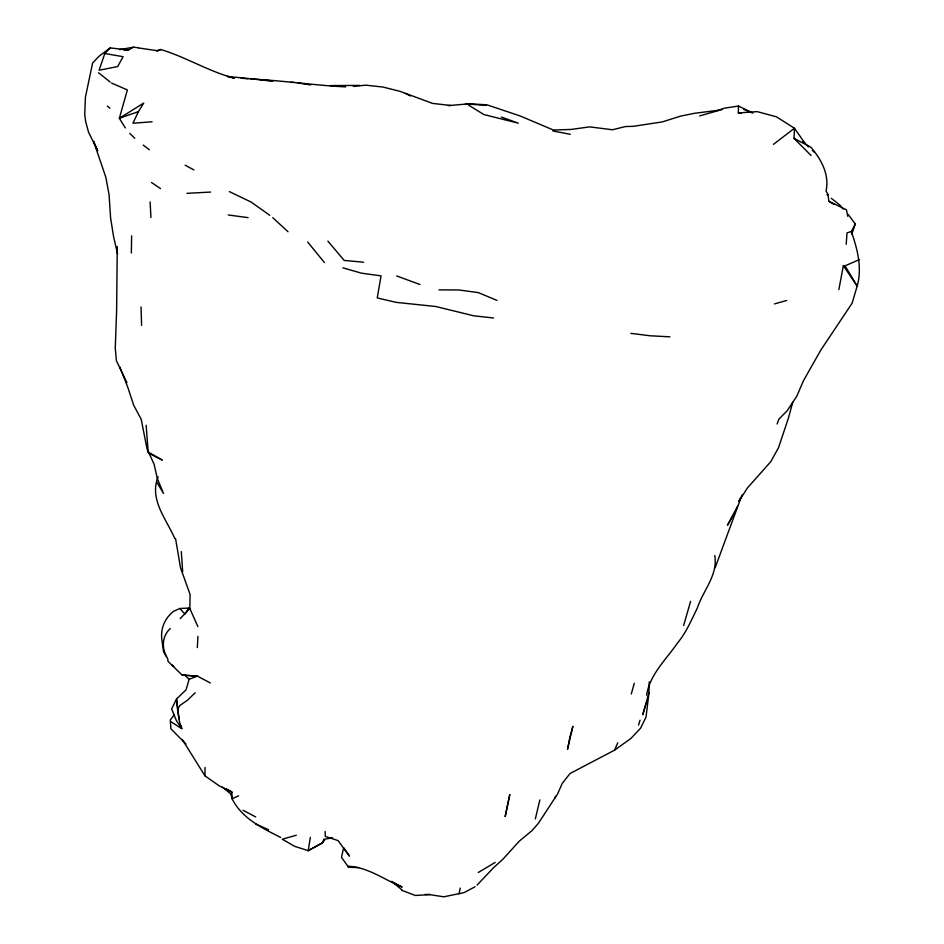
<?xml version="1.0" encoding="UTF-8"?>
<svg xmlns="http://www.w3.org/2000/svg" width="944" height="944" viewBox="0 0 944 944"><rect width="100%" height="100%" fill="white"/><g stroke="black" fill="none" stroke-linecap="round" stroke-linejoin="round"><path stroke-width="1.42" d="M280.651 837.446C262.031 827.982 241.924 818.436 232.106 798.789L231.835 791.992L219.161 785.821L204.978 775.862L205.013 767.437M848.231 214.536L855.288 223.94L851.346 231.54C857.294 248.827 862.108 266.668 857.518 284.958L852.113 303.189L820.867 350.012L803.45 380.727L796.83 396.15L787.119 410.805L778.847 419.219L777.113 424.009M210.359 682.984L197.379 676.116L189.13 679.291L186.074 689.816L176.54 698.949L179.136 720.414L180.705 725.547M131.346 252.992L131.641 235.87M741.123 113.197L738.338 112.95L738.468 106.058L724.65 108.135L717.829 110.365L694.784 113.245L680.53 116.136L662.145 121.953L633.176 126.319L625.388 126.567L612.491 129.765L589.646 126.874L571.273 129.434L553.337 130.012L520.168 115.97L486.868 104.796L468.991 103.816L448.247 105.645M477.121 885.035L493.559 867.713L502.999 859.134L519.294 841.151L532.121 830.508L538.399 823.286L557.692 793.798L562.235 783.378L570.082 773.478L614.627 750.138L630.958 738.397L640.563 728.213L646.038 717.098L648.953 692.943L649.236 681.839M714.82 555.497C717.971 575.521 703.079 590.378 697.321 608.078C691.362 620.066 686.217 632.633 677.521 642.97C666.252 659.419 649.649 674.689 646.616 695.173M117.268 246.596L116.631 310.187L115.274 348.1L116.372 360.679L126.956 382.615M811.073 155.477L794.046 138.402L794.459 128.254L776.428 116.82L757.194 111.628L738.338 112.95M197.331 647.584L197.921 636.327M846.213 244.236L847.028 232.826L851.346 231.54M158.026 476.897C149.093 499.553 166.309 518.905 174.793 538.552M310.375 837.316L308.216 850.65L294.799 846.39L282.28 839.228L296.298 835.239M838.85 289.631L843.358 265.642L845.033 265.83L859.264 259.671M459.032 893.826L460.235 888.08M539.838 799.934L535.354 818.896M792.7 402.333L788.535 417.72L778.552 447.621L770.717 461.769L747.329 488.06L738.798 501.524L740.592 497.653M690.607 601.304L683.645 625.494M631.288 693.982L634.285 683.255M648.953 692.943L642.746 714.75L646.251 702.961M638.545 725.051L640.044 720.213M617.742 742.775L614.627 750.138M104.796 53.501L99.12 70.245L117.67 66.552L123.109 56.687L104.796 53.501L110.2 47.896L128.384 50.056L133.47 47.2L138.367 47.766M851.736 234.431L855.288 223.94M741.996 494.998L715.151 567.733M554.989 798.046L555.697 796.205M323.957 839.051L322.423 842.886L308.216 850.65L322.423 842.886L325.338 839.027L332.583 837.812M238.561 795.804L232.106 798.789L230.95 794.069L231.835 791.992L226.053 788.7M125.328 127.912L119.333 118.307L143.759 103.049L138.426 111.64L132.927 123.227L152.09 121.788M737.535 506.279L727.446 525.312L733.335 515.365M179.136 718.832L177.566 709.44L179.879 705.463L187.384 700.33L195.196 692.731M174.369 714.655L170.321 719.906L170.864 728.768L185.944 744.014M180.186 618.615L189.85 608.538L190.086 594.449L180.516 567.792L175.631 538.953M170.309 628.527L169.118 629.636A38.326 28.462 20.4 0 0 167.702 658.735L168.044 661.39L182.157 675.078L197.379 676.116L182.157 675.078M773.419 144.385L794.459 128.254L804.996 143.252L808.583 146.945M110.2 47.896L98.837 56.392L92.606 63.024L85.432 97.114L84.736 114.342L85.739 121.929L88.547 132.16L97.692 150.733L93.598 141.329L105.87 177.389L109.056 194.594L110.601 217.946L113.622 236.944L117.563 253.794M478.23 872.504L495.187 862.438M475.068 886.735L464.153 892.599L443.845 896.8L429.744 894.641L415.325 895.455L401.979 890.404M827.05 194.901L827.935 194.476L826.059 190.959C829.634 174.475 821.138 159.276 810.837 147.158L794.046 138.402M189.402 608.042L179.844 608.491L173.531 611.323A53.147 39.672 20.2 0 0 161.896 640.02L163.536 651.773L166.474 656.587M157.011 51.212L160.869 49.525C186.133 57.171 208.73 71.461 234.431 78.222L227.386 76.429L272.969 81.007L260.603 79.945M138.426 111.64L119.345 118.271L127.381 89.928L111.498 83.048M699.657 115.9L719.139 110.365M774.422 303.921L786.671 300.475M160.869 49.525L156.728 50.646L138.603 47.943M119.534 49.654L133.47 47.2M717.829 110.365L722.042 109.634M353.375 86.423L365.788 85.172L383.063 87.06L400.079 91.367L432.47 103.392L450.972 105.504M465.463 103.934L486.337 105.35M210.583 192.069L186.983 193.331M290.658 82.399L293.572 82.281M429.921 894.44L425.189 894.44M124.042 50.162L128.384 50.056M359.912 85.397L330.223 85.597M439.007 289.879L458.819 289.961L478.301 292.605L496.957 300.381M325.173 831.475L325.255 836.408L338.035 840.573L349.445 856.125L343.675 847.688L341.504 857.341L348.631 867.335L358.567 867.571M669.933 336.831L650.345 335.793L630.852 333.362M241.18 78.163L248.13 78.812M250.915 79.072C282.681 80.452 313.951 85.338 345.657 86.872M363.617 262.208L344.159 260.414L327.875 241.109M493.523 317.986L473.794 315.815L435.739 306.505L396.197 302.363L377.234 297.938L381.069 275.86L361.458 273.17L342.908 267.825M228.236 214.972L248.119 217.639M297.879 82.942L310.8 84.913M552.818 130.956L570.223 134.296M419.986 284.522L396.692 275.943M501.382 117.056L518.268 123.157L483.859 114.543L468.554 105.126M743.907 109.504L751.625 112.56M255.635 824.018L268.556 829.705M827.935 194.476L828.926 201.32L846.449 209.78L847.759 216.294M738.468 106.058L752.911 113.068M229.333 191.608L251.057 202.016L269.736 215.267M405.354 93.373L410.38 95.934M243.033 810.259L255.659 816.926M185.142 165.224L193.909 169.908M393.117 882.239L402.109 887.077C384.267 879.678 368.018 867.111 347.994 866.238L348.631 867.335M148.173 452.105L162.285 460.094L149.423 453.557L148.173 452.105L146.155 425.248M402.097 890.027L391.689 881.377M828.926 201.32L833.859 204.329M170.711 721.594L181.779 728.638L181.248 725.889M151.536 182.511L160.504 188.564M143.217 145.081L149.388 149.789M802.848 141.576L804.996 143.252M831.31 198.287L839.83 205.037L843.24 209.084M98.518 72.759L110.118 81.998M171.584 664.67L173.79 666.44M222.418 787.131L230.95 794.069M107.309 106.07L109.882 108.206M812.347 150.426L814.247 152.137M272.745 217.663L288.038 231.752M184.823 675.29L189.13 679.291M129.824 133.387L134.744 138.296M179.844 608.491L184.953 614.119L188.635 608.196L189.85 608.538L197.874 626.545M307.638 241.994L324.429 262.55M843.358 265.642L857.235 286.174L845.033 265.83M181.779 728.638L176.386 720.614L171.655 708.897L176.54 698.949L177.566 709.44M182.251 739.471L204.978 775.862M156.751 482.101L163.489 493.393L157.329 478.573L154.061 464.141L147.028 448.848L141.222 419.36L133.647 405.141L127.995 387.854L119.687 366.72M182.664 571.533L181.307 551.591M141.034 306.93L141.6 325.373M150.108 201.91L150.922 217.521M509.784 794.636L505.193 816.454L509.784 794.636M569.881 737.217L567.545 749.229L572.89 726.29L569.881 737.217"/></g></svg>
